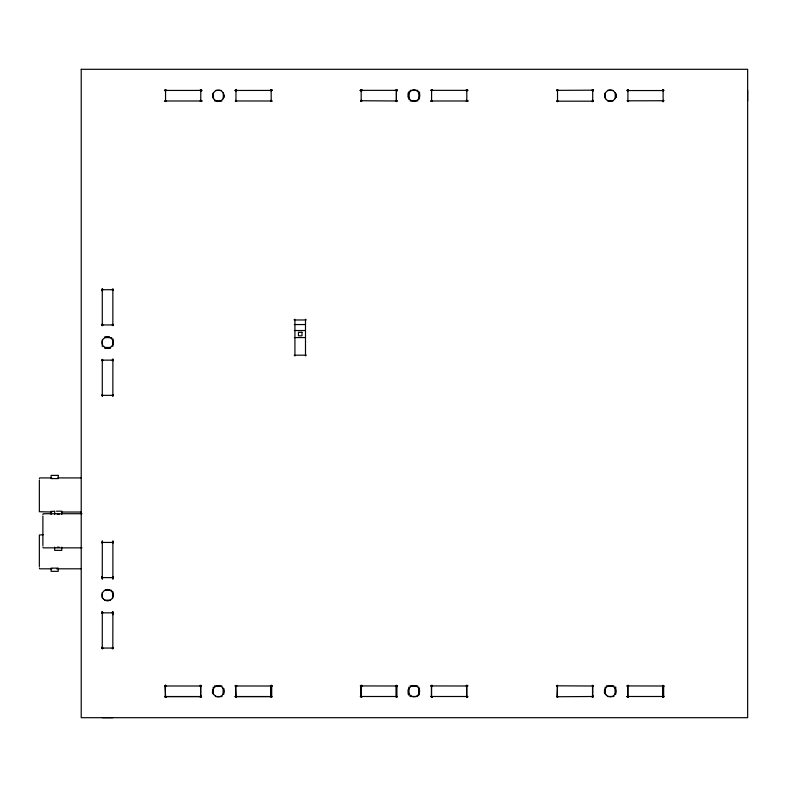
<?xml version="1.0" encoding="UTF-8"?>
<svg xmlns="http://www.w3.org/2000/svg" width="787" height="787" viewBox="0 0 787 787"><rect width="100%" height="100%" fill="white"/><g stroke="black" fill="none" stroke-linecap="round" stroke-linejoin="round"><path stroke-width="1.18" d="M102.29 289.045L101.592 289.724L102.153 290.413M102.271 612.138C100.697 615.719 102.822 610.437 102.969 612.847M102.32 579.34L102.32 576.891M102.261 542.932L102.261 541.731L102.969 542.44M102.999 395.34C101.887 397.76 101.238 393.234 102.29 395.34L112.856 395.34C113.908 393.234 113.259 397.76 112.148 395.34M102.29 359.433C101.877 363.289 101.307 357.564 102.999 360.141M102.33 291.18L102.33 288.731M102.969 648.055C101.759 650.495 101.366 645.901 102.261 648.055L112.826 648.055C113.653 645.891 113.387 650.495 112.128 648.055M112.826 612.237C113.318 615.827 113.751 610.299 112.128 612.847M112.856 359.433C113.269 363.289 113.84 357.564 112.148 360.141M112.856 290.403C112.266 287.235 114.528 290.492 112.856 290.334M112.885 614.745L112.826 612.148M112.885 596.428L112.885 592.768M112.885 579.34C112.423 573.123 114.764 580.629 112.128 577.638M112.826 541.731C113.092 545.558 113.899 539.882 112.128 542.44M112.885 344.686L112.885 339.817M747.65 100.972L747.65 90.377M200.764 91.125L201.462 90.416L200.764 89.708M271.171 91.125L271.781 90.062M395.684 100.913L396.392 101.621L397.091 100.923L396.392 100.215L396.392 91.056L397.091 90.357L396.392 89.649L395.713 90.171M466.799 91.056L467.301 89.856L466.12 90.171M627.308 100.569L627.239 100.736M663.126 91.066L663.618 89.866L662.546 90.082M101.651 324.756L102.153 325.621M102.999 324.933L102.477 325.611M112.148 289.724L112.856 289.026L112.856 325.543C114.341 325.966 112.738 322.945 112.856 324.933L102.29 324.933L102.113 324.254M102.969 577.638C102.162 579.862 100.962 576.212 102.261 577.294M166.264 100.982L165.063 101.474L165.555 100.274M101.651 611.893L102.31 612.679M200.085 90.23L201.265 89.826L201.413 90.928M200.213 90.436L200.419 89.934M236.828 90.436L235.618 89.807L235.628 90.928M236.671 100.982L235.47 101.474L235.972 100.274M166.067 697.174L164.857 696.564L165.555 695.865L165.063 686.5M166.411 696.564L166.057 697.066M270.472 90.416L271.328 89.728M200.055 686.008L200.419 685.507M201.118 685.398L201.118 686.618M200.41 685.398L201.62 686.008L200.764 686.707L200.764 695.865L201.462 696.564L200.262 697.066M236.828 696.564L235.972 697.272L235.441 696.387M236.671 696.564L236.149 697.252L235.362 696.918M270.472 686.008L271.682 685.398M270.62 686.008L270.974 685.398M271.672 685.507L271.781 686.362M271.682 686.618L271.171 686.707L271.171 695.865L271.781 696.918M361.184 91.056L360.682 89.856L361.863 90.171M361.184 100.215L360.682 101.415L361.863 101.1M360.505 100.736L397.356 100.992M396.127 90.436L397.179 89.826L397.327 90.928M431.591 91.056L431.099 89.856L432.279 90.171M431.542 90.928L431.542 89.934L432.388 89.826M432.299 100.923L431.099 101.415L431.591 100.215M361.882 696.495L361.184 697.193L360.476 696.495L361.184 695.787L361.184 686.638C359.197 686.038 362.069 684.198 362.325 686.008M362.325 696.564L361.272 697.174L361.125 696.072M466.799 100.215L467.301 101.415L466.12 101.1M395.684 685.93L396.392 685.231L397.091 685.93L396.392 686.638L396.392 695.787L397.071 696.672L396.205 697.174L395.684 696.495M396.127 686.008L397.327 685.507L397.012 686.687M432.299 696.495L431.591 697.193L430.892 696.495L431.591 695.787L431.591 686.638L430.912 685.752L431.778 685.251L432.299 685.93M466.101 685.93L466.622 685.251L467.852 685.654M466.534 686.008L467.065 685.329L467.478 685.752L466.799 686.638L466.799 695.787L467.508 696.495L466.799 697.193L466.101 696.495M557.511 91.066L556.901 90.003M556.862 90.613L557.717 89.748M592.031 90.18L593.447 90.436L592.709 91.066M627.337 90.78L627.308 90.003M627.269 100.815L663.805 100.736L663.126 101.621M628.301 101.602L628.626 100.923L628.105 101.602M557.009 685.438L556.93 686.362M556.862 685.821L593.27 686.008M557.039 697.066L557.511 686.638L557.009 686.431M558.209 696.495L557.324 697.174M662.447 90.18L663.805 90.18M663.805 90.544L627.239 90.544M593.359 696.22L592.709 695.797L592.709 686.638L593.418 685.93M662.447 686.008L662.624 685.438M663.766 686.362L663.736 685.585M557.324 89.679L558.239 90.436L556.832 90.18M558.239 100.992L557.688 101.602M101.72 576.517L102.33 577.569L112.826 577.638L112.826 576.96M235.51 685.654L235.972 695.865L235.362 696.22M557.511 100.215L556.862 101.179L593.428 101.179L592.709 100.215M592.06 90.249L592.926 89.748M593.319 90.712L593.398 90.18L556.803 90.357M627.269 90.249L628.134 89.748M593.388 686.116L592.896 686.618M592.365 697.105L593.241 697.066L593.319 696.141M627.269 685.821L627.947 685.3M663.805 686.116L663.126 686.638L663.126 695.797L663.766 696.22M592.896 101.602L593.398 100.736M165.211 685.507L165.103 686.362M165.211 696.072L165.211 697.066M200.154 685.654L200.734 685.329M431.542 696.072L431.424 696.918L432.388 697.174M467.852 696.918L467.065 697.252L466.534 696.564M556.93 685.654L557.54 685.3M662.546 685.654L663.156 685.3M663.657 697.066L663.736 696.141M165.063 89.915L166.264 90.416M270.679 89.915L271.83 89.934M662.654 89.934L663.51 89.826M165.359 685.398L165.211 686.5M166.205 697.066L165.201 697.174M235.47 685.507L236.828 686.008M271.83 697.066L270.62 696.564M592.247 685.507L592.749 685.3M628.419 696.997L627.918 697.203M663.618 696.997L662.624 696.997M102.153 324.254L101.651 325.12M102.684 647.888L101.621 647.278M165.201 685.398L165.89 685.329M592.532 89.679L593.428 90.249M627.741 89.679L628.449 89.934M102.271 541.731L101.562 542.44L102.271 543.138M165.378 685.329L166.411 686.008M200.764 697.272L201.531 696.918L201.413 696.072M397.012 697.252L396.127 696.564M628.134 697.252L627.308 696.849M81.218 69.305L747.65 69.305L747.65 717.695L81.218 717.695L81.228 69.305M164.522 90.436L166.962 90.436M360.476 90.357L397.091 90.357M410.155 90.357L417.828 90.357M430.892 90.357L467.508 90.357M607.574 90.357L613.053 90.357M164.444 90.446L202.19 90.426M215.628 90.416L221.108 90.416M234.713 90.456L272.509 90.426M359.836 90.446C365.552 91.804 360.131 87.918 361.125 90.928M394.887 90.446L397.533 90.436M412.791 90.436L415.703 90.426M431.335 90.436L432.643 90.436M467.852 90.436C465.53 91.322 466.976 88.892 467.852 90.082M608.705 90.436L610.899 90.436M627.249 90.436L628.656 90.436L628.419 89.866M164.385 100.992L202.397 100.992M214.664 100.992L222.013 100.992M235.264 100.982L272.292 100.992M410.155 100.923L417.828 100.923M430.459 100.992L468.472 100.992M607.574 100.923L613.053 100.923M102.29 289.724L112.856 289.724M294.328 324.549L305.395 324.549M294.407 330.53L305.317 330.53M104.632 336.905L109.393 336.944M104.632 337.613L111.675 337.613M294.407 337.574L305.317 337.574M104.632 347.47L110.505 347.47M104.632 348.179L110.564 348.208M112.856 360.141L102.29 360.141L102.29 396.048M51.814 477.916L39.704 477.916L39.35 478.801M57.874 477.916L80.884 477.916M56.428 511.196L61.77 511.196L61.77 514.403M54.667 511.353L51.106 511.353L51.106 514.56M51.814 512.032L39.35 511.717L39.35 480.227M61.504 512.032L80.884 512.032M82.005 513.724L43.246 513.724L42.892 514.619M57.284 514.403L59.133 514.403M43.344 534.688L39.35 535.012L39.35 566.502M102.271 542.44L112.826 542.44M57.284 547.172L59.133 547.172M82.005 547.85L43.246 547.85L42.892 546.955M57.746 568.135L51.106 568.135L51.106 571.342L58.228 571.342L58.228 568.135M51.814 568.814L39.704 568.814L39.35 567.919M56.664 568.814L80.884 568.814M105.783 589.62L109.304 589.611L105.842 589.65M104.602 590.319L111.646 590.319M104.602 600.176L110.475 600.176M102.271 612.847L112.826 612.847M164.68 685.989L201.442 686.008M214.349 685.989L222.023 685.989M235.087 685.989L271.859 686.008M360.298 685.93L397.356 686.008M409.978 685.93L417.651 685.93M430.922 685.93L467.773 686.008M606.305 685.93L613.968 685.93M627.032 685.93L663.687 686.008M164.886 696.554L201.285 696.554M215.451 696.554L222.023 696.554M235.087 696.554L271.702 696.554L271.702 685.989M360.298 696.495L396.914 696.495L396.914 685.93M409.978 696.495L417.651 696.495M430.922 696.495L467.33 696.495M593.241 696.495L556.862 696.751M607.397 696.495L613.968 696.495M627.032 696.495L663.648 696.495L663.648 685.93M164.857 696.564L201.442 696.564M235.244 696.564L271.859 696.564M360.741 696.564L362.148 696.564M395.95 696.564L397.002 696.564M431.158 696.564L432.466 696.564M466.357 696.564L467.773 696.564M556.753 696.564L558.062 696.564M591.863 696.564L593.27 696.564M627.072 696.564L628.479 696.564M662.27 696.564L663.687 696.564M102.33 717.695L112.895 717.695M627.918 91.066L627.416 90.859M663.156 101.7L662.447 101.1M235.972 91.125L235.47 90.918M271.171 100.274L271.672 101.474L270.472 100.982M165.555 91.125L164.945 90.771M200.764 100.274L201.256 101.474L200.055 100.982M112.856 325.631L112.148 324.933M271.328 697.272L270.472 696.564M592.562 101.671L592.031 101.1M557.353 101.671L556.832 101.1M271.358 89.738L271.938 90.082M236.474 89.826L235.628 89.934L235.51 90.78M102.477 289.045L102.999 289.724M662.979 697.252L662.447 696.682M432.388 685.398L431.355 685.821L431.856 686.687M361.44 686.687L361.017 685.654L361.882 685.93M271.358 685.329L271.938 685.654M236.474 685.398L235.283 685.821L235.943 686.687M663.48 100.313L663.834 100.815M628.272 685.32L628.656 686.008M627.603 686.618L627.219 685.93M592.395 697.174L592.031 696.682M165.909 685.398L166.264 686.008M236.464 89.915L236.671 90.416M627.308 686.284L627.918 686.638L627.918 695.797L627.337 696.918M236.464 685.507L236.671 686.008M200.419 697.066L200.055 696.564M166.411 90.436L165.378 89.738L165.034 90.613M112.856 396.048L112.885 358.951M112.826 648.754L112.885 611.804M102.29 325.641L102.29 289.38M102.261 578.347L102.33 540.787M102.261 648.754L102.31 611.893M663.126 90.357L663.126 100.923M662.949 685.93L662.949 696.495M627.918 90.357L627.918 100.923M627.741 685.93L627.741 696.495M615.946 93.879L615.946 97.401M615.916 93.948L615.916 97.46M615.768 687.11L615.739 694.213M615.247 92.709L615.247 98.572M615.07 687.11L615.07 694.144M605.39 92.709L605.39 98.572M605.213 687.11L605.213 694.144M604.682 93.879L604.642 97.46M604.505 689.451L604.465 693.042M592.709 90.357L592.709 100.923M592.532 685.93L592.532 696.495M557.511 90.357L557.511 100.923M557.334 685.93L557.334 696.495M466.799 90.357L466.799 100.913M466.622 685.93L466.622 696.495M431.591 90.357L431.591 100.913M431.414 685.93L431.414 696.495M419.628 92.699L419.589 97.46M419.451 688.281L419.412 694.213M418.92 91.528L418.92 99.742M418.743 687.1L418.743 695.314M409.063 91.528L409.063 99.742M408.886 687.1L408.886 695.314M408.355 97.401L408.355 92.699L408.325 97.46M408.178 689.451L408.148 694.213M396.392 90.357L396.392 100.913M396.215 685.93L396.215 696.495M361.184 90.357L361.184 100.913M361.007 685.93L361.007 696.495M271.171 90.416L271.171 100.982M270.994 685.989L270.994 696.554M235.972 90.416L235.972 100.982M235.795 685.989L235.795 696.554M224 95.109L223.961 97.519M223.823 688.34L223.783 694.272M223.292 92.768L223.292 98.631M223.115 688.34L223.115 694.203M213.434 92.768L213.434 98.631M213.257 687.159L213.257 694.203M212.736 93.938L212.697 97.519M212.559 689.51L212.52 693.091M200.764 90.416L200.764 100.982M200.587 685.989L200.587 696.554M165.555 90.416L165.555 100.982M165.378 685.989L165.378 696.554M112.846 338.705L112.846 346.378M112.885 540.787L112.885 578.534M112.816 591.421L112.816 597.992M102.29 339.807L102.29 346.378M102.261 592.513L102.261 597.992M61.77 547.172L61.77 550.379L54.647 550.379L54.647 547.172M54.647 511.196L54.647 514.403M42.892 516.046L42.892 545.529M608.892 685.851A5.637 5.637 0 0 1 611.804 685.851M412.978 685.851A5.637 5.637 0 0 1 415.89 685.851M217.064 685.851A5.637 5.637 0 0 1 219.976 685.851M412.978 90.269A5.637 5.637 0 0 1 414.434 90.082M294.249 319.788L294.928 320.673L294.928 354.475L294.249 355.36L294.928 355.881L295.627 355.183L304.785 355.183L305.671 355.862L306.192 355.183L305.494 354.475L305.494 320.673L306.173 319.788L305.494 319.266L304.785 319.975L295.627 319.975L294.928 319.266L294.249 319.788M301.972 332.291L298.46 332.291L298.46 335.813L301.972 335.813L301.972 332.291M58.228 475.387L51.106 475.387L51.106 478.585L58.228 478.585L58.228 475.387M606.334 99.624A5.637 5.637 0 0 0 615.759 97.096A5.637 5.637 0 0 0 608.863 90.2A5.637 5.637 0 0 0 606.334 99.624M411.178 100.52A5.637 5.637 0 0 0 419.628 95.64A5.637 5.637 0 0 0 411.178 90.761A5.637 5.637 0 0 0 411.178 100.52M214.379 99.683A5.637 5.637 0 0 0 223.803 97.155A5.637 5.637 0 0 0 216.907 90.259A5.637 5.637 0 0 0 214.379 99.683M215.549 696.161A5.637 5.637 0 0 0 224 691.291A5.637 5.637 0 0 0 215.549 686.412A5.637 5.637 0 0 0 215.549 696.161M411.178 696.092A5.637 5.637 0 0 0 419.628 691.212A5.637 5.637 0 0 0 411.178 686.333A5.637 5.637 0 0 0 411.178 696.092M606.334 695.196A5.637 5.637 0 0 0 615.759 692.668A5.637 5.637 0 0 0 608.863 685.772A5.637 5.637 0 0 0 606.334 695.196M103.559 599.232A5.637 5.637 0 0 0 112.984 596.703A5.637 5.637 0 0 0 106.088 589.807A5.637 5.637 0 0 0 103.559 599.232M104.76 347.411A5.637 5.637 0 0 0 113.21 342.532A5.637 5.637 0 0 0 104.76 337.653A5.637 5.637 0 0 0 104.76 347.411"/></g></svg>
